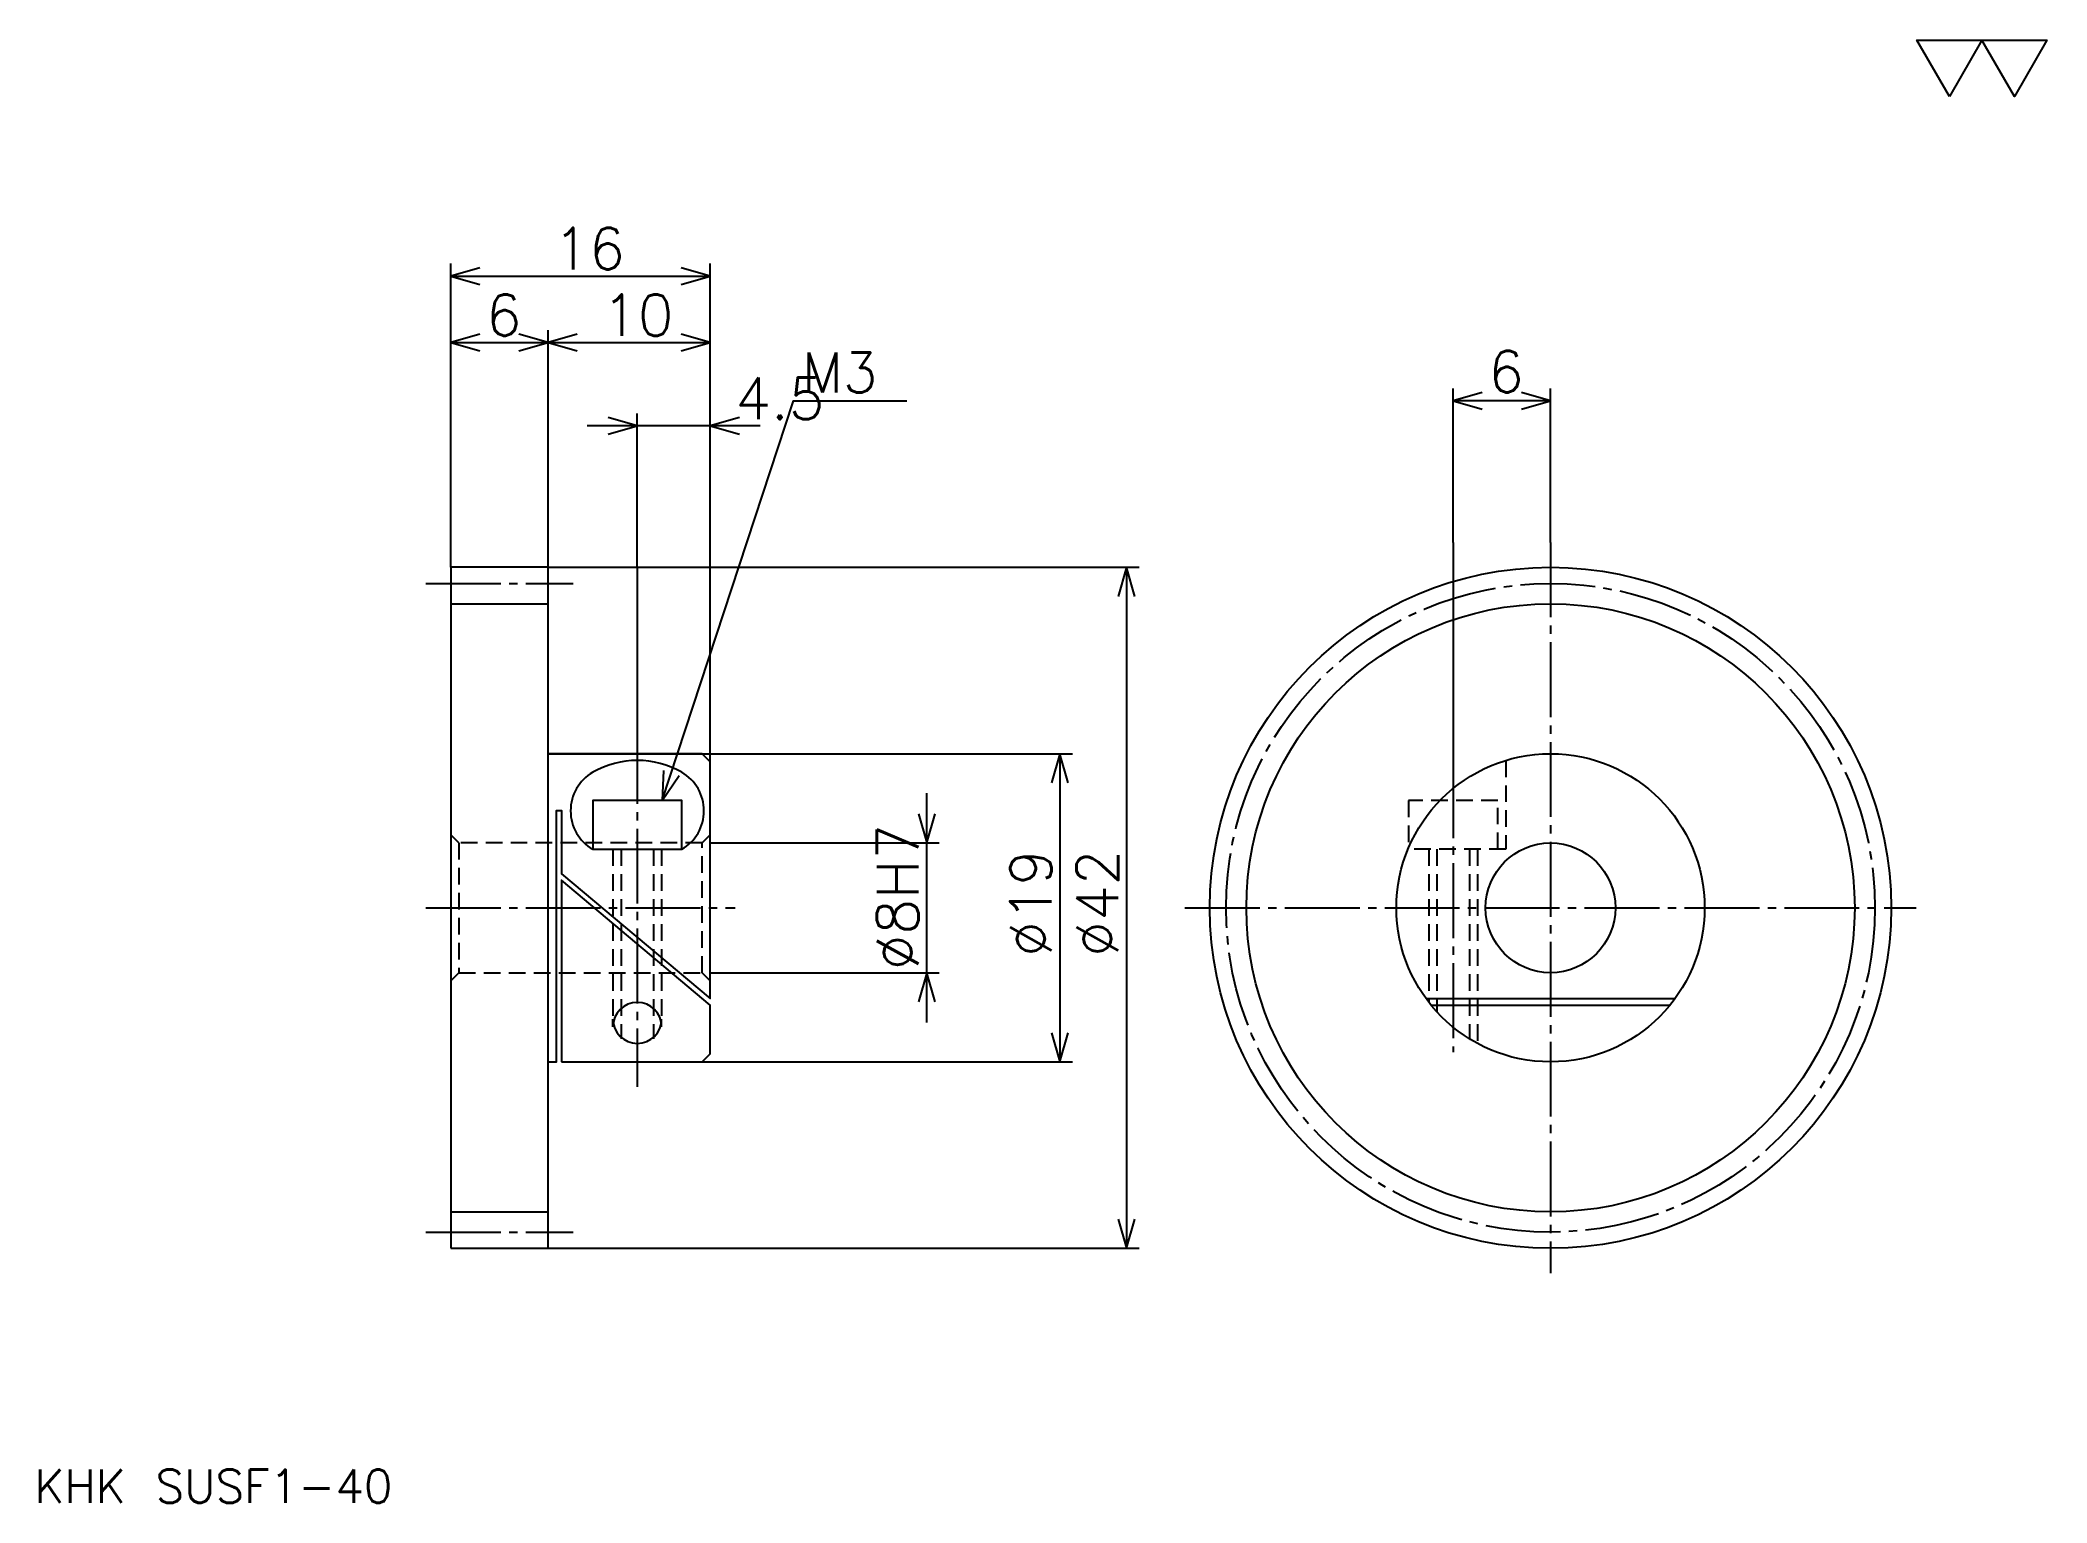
# Model space of a CAD drawing. Extents: x 5 to 129, y 6 to 96.
import ezdxf

# ---------------------------------------------------------------- set-up
doc = ezdxf.new("R2010")
doc.units = 0
doc.linetypes.add('DASHDOT', pattern=[6.159291, 4.619469, -0.513274, 0.513274, -0.513274])
doc.linetypes.add('HIDDEN', pattern=[1.539823, 1.026549, -0.513274])
doc.layers.get('0').update_dxf_attribs({"linetype": 'CONTINUOUS'})
doc.layers.add('DASHDOT', color=6, linetype='DASHDOT')
doc.layers.add('HIDDEN', color=2, linetype='HIDDEN')
doc.styles.add('KANJI', font='TXT', dxfattribs={"bigfont": 'BIGFONT'})

msp = doc.modelspace()

# ---------------------------------------------------------------- linework, layer by layer
at = {"color": 5}
for p, q in [((30.796463, 63.345131), (30.796463, 82.079643)), ((46.796463, 63.345131), (46.796463, 82.079643)), ((30.796463, 81.309731), (46.796463, 81.309731)), ((36.796463, 63.345131), (36.796463, 77.97345)), ((30.796463, 77.203537), (36.796463, 77.203537)), ((36.796463, 77.203537), (46.796463, 77.203537)), ((92.592926, 64.884956), (92.592926, 74.380531)), ((98.592926, 64.884956), (98.592926, 74.380531)), ((98.592926, 73.610619), (92.592926, 73.610619)), ((49.876106, 72.070793), (39.216816, 72.070793)), ((42.296463, 63.345131), (42.296463, 72.840706)), ((92.592926, 64.884956), (92.592926, 51.250412)), ((30.796463, 63.345131), (30.796463, 63.345131)), ((36.796463, 63.345131), (36.796463, 63.345131)), ((36.796463, 63.345131), (46.796463, 63.345131)), ((42.296463, 63.345131), (42.296463, 51.845131)), ((46.796463, 63.345131), (73.230095, 63.345131)), ((46.796463, 51.345131), (46.796463, 63.345131)), ((72.460182, 63.345131), (72.460182, 21.345131)), ((36.796463, 51.845131), (46.796463, 51.845131)), ((46.796463, 51.845131), (69.123901, 51.845131)), ((68.353989, 51.845131), (68.353989, 32.845131)), ((60.141594, 35.265484), (60.141594, 49.424778)), ((46.796463, 46.345131), (60.911507, 46.345131)), ((46.796463, 38.345131), (60.911507, 38.345131)), ((46.296463, 32.845131), (46.796463, 32.845131)), ((46.796463, 32.845131), (69.123901, 32.845131)), ((36.796463, 21.345131), (46.796463, 21.345131)), ((46.796463, 21.345131), (73.230095, 21.345131))]:
    msp.add_line(p, q, dxfattribs=at)
at = {"color": 4}
for p, q in [((30.796463, 61.095131), (36.796463, 61.095131)), ((39.554829, 45.955132), (45.038097, 45.955132)), ((90.917465, 36.74715), (106.268379, 36.74715)), ((91.227463, 36.345131), (105.958382, 36.345131)), ((40.796463, 35.014179), (40.796463, 35.478531)), ((43.796463, 35.014179), (43.796463, 35.478531)), ((30.796463, 23.595131), (36.796463, 23.595131))]:
    msp.add_line(p, q, dxfattribs=at)
at = {"color": 7}
msp.add_lwpolyline([(123.185844, 92.389381), (121.184074, 95.859116), (129.191162, 95.859116), (127.189384, 92.389381), (125.187614, 95.859116), (123.185844, 92.389381)], dxfattribs=at)
at = {"color": 5}
for points in [[(32.592922, 81.823006), (30.796463, 81.309731), (32.592922, 80.796455)], [(45.000004, 80.796455), (46.796463, 81.309731), (45.000004, 81.823006)], [(32.592922, 77.716812), (30.796463, 77.203537), (32.592922, 76.690262)], [(35.000004, 76.690262), (36.796463, 77.203537), (35.000004, 77.716812)], [(38.592922, 77.716812), (36.796463, 77.203537), (38.592922, 76.690262)], [(45.000004, 76.690262), (46.796463, 77.203537), (45.000004, 77.716812)], [(43.836285, 48.955132), (51.929207, 73.610619), (58.909737, 73.610619)], [(94.389381, 74.123894), (92.592926, 73.610619), (94.389381, 73.097343)], [(96.796463, 73.097343), (98.592926, 73.610619), (96.796463, 74.123894)], [(40.500004, 71.557518), (42.296463, 72.070793), (40.500004, 72.584068)], [(48.592922, 72.584068), (46.796463, 72.070793), (48.592922, 71.557518)], [(72.973457, 61.548672), (72.460182, 63.345131), (71.946907, 61.548672)], [(43.908871, 50.822067), (43.836285, 48.955132), (44.88422, 50.501919)], [(68.867264, 50.048672), (68.353989, 51.845131), (67.840714, 50.048672)], [(59.628319, 48.14159), (60.141594, 46.345131), (60.654869, 48.14159)], [(60.654869, 36.548672), (60.141594, 38.345131), (59.628319, 36.548672)], [(67.840714, 34.64159), (68.353989, 32.845131), (68.867264, 34.64159)], [(71.946907, 23.14159), (72.460182, 21.345131), (72.973457, 23.14159)]]:
    msp.add_lwpolyline(points, dxfattribs=at)
at = {"color": 4}
for points in [[(30.796463, 21.345131), (30.796463, 21.345131), (36.796463, 21.345131), (36.796463, 21.345131), (36.796463, 63.345131), (36.796463, 63.345131), (30.796463, 63.345131), (30.796463, 63.345131), (30.796463, 21.345131)], [(36.796463, 32.845131), (37.309738, 32.845131), (37.309738, 48.345131), (37.617702, 48.345131), (37.617702, 44.449043), (46.796463, 36.74715), (46.796463, 51.345131), (46.296463, 51.845131), (36.796463, 51.845131)], [(39.546463, 45.955132), (45.046463, 45.955132), (45.046463, 48.955132), (39.546463, 48.955132), (39.546463, 45.955132)], [(37.617702, 32.845131), (46.296463, 32.845131), (46.796463, 33.345131), (46.796463, 36.345131), (37.617702, 44.047028), (37.617702, 32.845131)]]:
    msp.add_lwpolyline(points, dxfattribs=at)
for radius in [21, 18.75, 9.5, 4]:
    msp.add_circle((98.592926, 42.345131), radius, dxfattribs=at)
for centre, radius, start, end in [((42.296463, 45.955132), 5.483267, 60.00000126, 119.99999874), ((40.925648, 48.329456), 2.741633, 120.00000728, 239.99999102), ((43.667278, 48.329456), 2.741633, 300.00000898, 59.99999272), ((42.296463, 35.014179), 1.5, 0, 180), ((42.296463, 35.478531), 1.5, 180, 0)]:
    msp.add_arc(centre, radius, start, end, dxfattribs=at)
at = {"layer": 'DASHDOT', "color": 7}
for p, q in [((98.592926, 64.884956), (98.592926, 19.805307)), ((29.256639, 62.345131), (38.336285, 62.345131)), ((42.296463, 53.384953), (42.296463, 31.305309)), ((92.592926, 51.250412), (92.592926, 33.43985)), ((29.256639, 42.345131), (48.336288, 42.345131)), ((76.053101, 42.345131), (121.132744, 42.345131)), ((29.256639, 22.345131), (38.336285, 22.345131))]:
    msp.add_line(p, q, dxfattribs=at)
msp.add_circle((98.592926, 42.345131), 20, dxfattribs=at)
at = {"layer": 'HIDDEN', "color": 4}
for p, q in [((31.296463, 46.345131), (31.296463, 38.345131)), ((40.796463, 45.955132), (40.796463, 35.246353)), ((41.296463, 45.955132), (41.296463, 34.267384)), ((43.296463, 45.955132), (43.296463, 34.267384)), ((43.796463, 45.955132), (43.796463, 35.246353)), ((46.796463, 46.845131), (46.296463, 46.345131)), ((91.092926, 45.955132), (91.092926, 36.514179)), ((91.592926, 45.955132), (91.592926, 35.922516)), ((93.592926, 45.955132), (93.592926, 34.267384)), ((94.092926, 45.955132), (94.092926, 33.978531)), ((46.796463, 37.845131), (46.296463, 38.345131))]:
    msp.add_line(p, q, dxfattribs=at)
for points in [[(95.842926, 51.438396), (95.842926, 45.955132), (89.842926, 45.955132)], [(95.342926, 45.955132), (95.342926, 48.955132), (89.842926, 48.955132), (89.842926, 45.955132)], [(30.796463, 37.845131), (31.296463, 38.345131), (46.296463, 38.345131), (46.296463, 46.345131), (31.296463, 46.345131), (30.796463, 46.845131)]]:
    msp.add_lwpolyline(points, dxfattribs=at)

# ---------------------------------------------------------------- texts
at = {"color": 7, "style": 'KANJI'}
for s, height, p in [('16', 2.566372, (37.128323, 81.720352)), ('6', 2.566372, (32.962391, 77.614151)), ('10', 2.566372, (40.128323, 77.614151)), ('M3', 2.463717, (52.442482, 74.123894)), ('4.5', 2.566372, (48.336288, 72.481415)), ('KHK SUSF1-40', 2.053097, (5.132743, 5.646018))]:
    msp.add_text(s, height=height, dxfattribs=at).set_placement(p)
for s, rotation, p in [('6', 360, (94.75885, 74.123894)), ('%%c8H7', 90, (59.628319, 38.495575)), ('%%c19', 90, (67.840714, 39.329643)), ('%%c42', 90, (71.946907, 39.329643))]:
    msp.add_text(s, height=2.566372, rotation=rotation, dxfattribs=at).set_placement(p)

doc.saveas('drawing.dxf')
